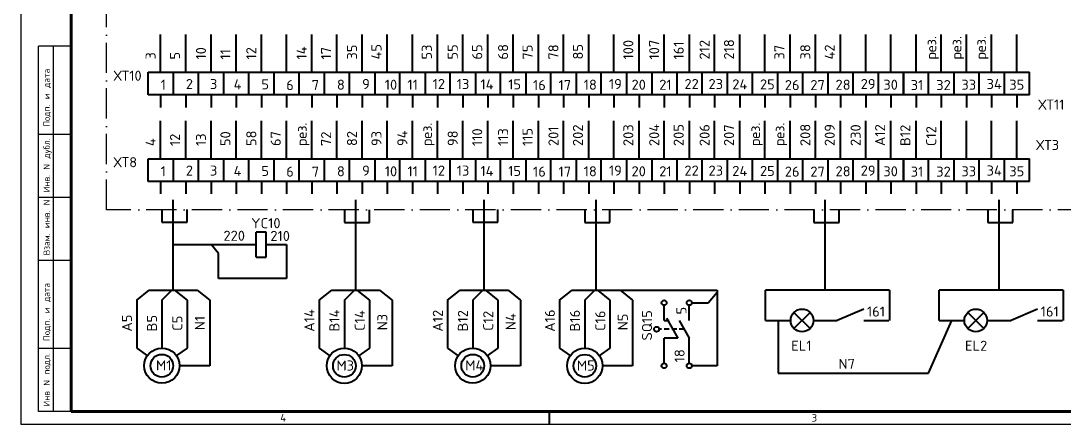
# Model space of a CAD drawing. Header units: inches. Extents: x 315 to 2853, y -243 to 836.
# Drawn here: x 1222 to 1636.3, y -4 to 156 of the extents above; entities that cross this region are included whole.
import ezdxf

# ---------------------------------------------------------------- set-up
doc = ezdxf.new("R2010")
doc.units = ezdxf.units.IN
doc.header["$MEASUREMENT"] = 0
doc.linetypes.add('ACAD_ISO10W100', pattern=[18, 12, -3, 0, -3])
doc.layers.get('0').update_dxf_attribs({"lineweight": 40})
for name, color, linetype, lineweight in [('СЛОЙ1', 3, 'Continuous', 30), ('Слой2', 4, 'ACAD_ISO10W100', 25), ('Слой3', 6, 'Continuous', 60)]:
    doc.layers.add(name, color=color, linetype=linetype, lineweight=lineweight)
doc.styles.get("Standard").update_dxf_attribs({"font": 'txt.shx', "height": 4})

msp = doc.modelspace()

# ---------------------------------------------------------------- linework, layer by layer
for p, q in [((1277.51, 135.65), (1277.51, 150.65)), ((1287.51, 135.65), (1287.51, 150.65)), ((1297.51, 135.65), (1297.51, 150.65)), ((1307.51, 135.65), (1307.51, 150.65)), ((1317.51, 135.65), (1317.51, 150.65)), ((1327.51, 135.65), (1327.51, 150.65)), ((1337.51, 135.65), (1337.51, 150.65)), ((1347.51, 135.65), (1347.51, 150.65)), ((1357.51, 135.65), (1357.51, 150.65)), ((1367.51, 135.65), (1367.51, 150.65)), ((1377.51, 135.65), (1377.51, 150.65)), ((1387.51, 135.65), (1387.51, 150.65)), ((1397.51, 135.65), (1397.51, 150.65)), ((1407.51, 135.65), (1407.51, 150.65)), ((1417.51, 135.65), (1417.51, 150.65)), ((1427.51, 135.65), (1427.51, 150.65)), ((1437.51, 135.65), (1437.51, 150.65)), ((1447.51, 135.65), (1447.51, 150.65)), ((1457.51, 135.65), (1457.51, 150.65)), ((1467.51, 135.65), (1467.51, 150.65)), ((1477.51, 135.65), (1477.51, 150.65)), ((1487.51, 135.65), (1487.51, 150.65)), ((1497.51, 135.65), (1497.51, 150.65)), ((1507.51, 135.65), (1507.51, 150.65)), ((1517.51, 135.65), (1517.51, 150.65)), ((1527.51, 135.65), (1527.51, 150.65)), ((1537.51, 135.65), (1537.51, 150.65)), ((1547.51, 135.65), (1547.51, 150.65)), ((1557.51, 135.65), (1557.51, 150.65)), ((1567.51, 135.65), (1567.51, 150.65)), ((1577.51, 135.65), (1577.51, 150.65)), ((1587.51, 135.65), (1587.51, 150.65)), ((1597.51, 135.65), (1597.51, 150.65)), ((1607.51, 135.65), (1607.51, 150.65)), ((1617.51, 135.65), (1617.51, 150.65)), ((1272.51, 135.65), (1372.51, 135.65)), ((1272.51, 126.65), (1272.51, 135.65)), ((1282.51, 135.65), (1282.51, 126.65)), ((1292.51, 126.65), (1292.51, 135.65)), ((1302.51, 135.65), (1302.51, 126.65)), ((1312.51, 126.65), (1312.51, 135.65)), ((1322.51, 135.65), (1322.51, 126.65)), ((1332.51, 126.65), (1332.51, 135.65)), ((1342.51, 135.65), (1342.51, 126.65)), ((1352.51, 126.65), (1352.51, 135.65)), ((1362.51, 135.65), (1362.51, 126.65)), ((1372.51, 135.65), (1472.51, 135.65)), ((1372.51, 126.65), (1372.51, 135.65)), ((1382.51, 135.65), (1382.51, 126.65)), ((1392.51, 126.65), (1392.51, 135.65)), ((1402.51, 135.65), (1402.51, 126.65)), ((1412.51, 126.65), (1412.51, 135.65)), ((1422.51, 135.65), (1422.51, 126.65)), ((1432.51, 126.65), (1432.51, 135.65)), ((1442.51, 135.65), (1442.51, 126.65)), ((1452.51, 126.65), (1452.51, 135.65)), ((1462.51, 135.65), (1462.51, 126.65)), ((1472.51, 135.65), (1572.51, 135.65)), ((1472.51, 135.65), (1472.51, 126.65)), ((1482.51, 135.65), (1482.51, 126.65)), ((1492.51, 126.65), (1492.51, 135.65)), ((1502.51, 135.65), (1502.51, 126.65)), ((1512.51, 126.65), (1512.51, 135.65)), ((1522.51, 135.65), (1522.51, 126.65)), ((1522.51, 135.65), (1622.51, 135.65)), ((1532.51, 126.65), (1532.51, 135.65)), ((1542.51, 135.65), (1542.51, 126.65)), ((1552.51, 126.65), (1552.51, 135.65)), ((1562.51, 135.65), (1562.51, 126.65)), ((1572.51, 126.65), (1572.51, 135.65)), ((1572.51, 135.65), (1572.51, 126.65)), ((1582.51, 126.65), (1582.51, 135.65)), ((1592.51, 135.65), (1592.51, 126.65)), ((1602.51, 126.65), (1602.51, 135.65)), ((1612.51, 135.65), (1612.51, 126.65)), ((1622.51, 126.65), (1622.51, 135.65)), ((1372.51, 126.65), (1272.51, 126.65)), ((1277.51, 126.65), (1277.51, 121.65)), ((1287.51, 126.65), (1287.51, 121.65)), ((1297.51, 126.65), (1297.51, 121.65)), ((1307.51, 126.65), (1307.51, 121.65)), ((1317.51, 126.65), (1317.51, 121.65)), ((1327.51, 126.65), (1327.51, 121.65)), ((1337.51, 126.65), (1337.51, 121.65)), ((1347.51, 126.65), (1347.51, 121.65)), ((1357.51, 126.65), (1357.51, 121.65)), ((1367.51, 126.65), (1367.51, 121.65)), ((1472.51, 126.65), (1372.51, 126.65)), ((1377.51, 126.65), (1377.51, 121.65)), ((1387.51, 126.65), (1387.51, 121.65)), ((1397.51, 126.65), (1397.51, 121.65)), ((1407.51, 126.65), (1407.51, 121.65)), ((1417.51, 126.65), (1417.51, 121.65)), ((1427.51, 126.65), (1427.51, 121.65)), ((1437.51, 126.65), (1437.51, 121.65)), ((1447.51, 126.65), (1447.51, 121.65)), ((1457.51, 126.65), (1457.51, 121.65)), ((1467.51, 126.65), (1467.51, 121.65)), ((1572.51, 126.65), (1472.51, 126.65)), ((1477.51, 126.65), (1477.51, 121.65)), ((1477.51, 126.65), (1477.51, 121.65)), ((1487.51, 126.65), (1487.51, 121.65)), ((1497.51, 126.65), (1497.51, 121.65)), ((1507.51, 126.65), (1507.51, 121.65)), ((1517.51, 126.65), (1517.51, 121.65)), ((1622.51, 126.65), (1522.51, 126.65)), ((1527.51, 126.65), (1527.51, 121.65)), ((1527.51, 126.65), (1527.51, 121.65)), ((1537.51, 126.65), (1537.51, 121.65)), ((1547.51, 126.65), (1547.51, 121.65)), ((1557.51, 126.65), (1557.51, 121.65)), ((1567.51, 126.65), (1567.51, 121.65)), ((1567.51, 126.65), (1567.51, 121.65)), ((1577.51, 126.65), (1577.51, 121.65)), ((1577.51, 126.65), (1577.51, 121.65)), ((1587.51, 126.65), (1587.51, 121.65)), ((1597.51, 126.65), (1597.51, 121.65)), ((1607.51, 126.65), (1607.51, 121.65)), ((1617.51, 126.65), (1617.51, 121.65)), ((1617.51, 126.65), (1617.51, 121.65)), ((1277.51, 101.31), (1277.51, 116.31)), ((1287.51, 101.31), (1287.51, 116.31)), ((1297.51, 101.31), (1297.51, 116.31)), ((1307.51, 101.31), (1307.51, 116.31)), ((1317.51, 101.31), (1317.51, 116.31)), ((1327.51, 101.31), (1327.51, 116.31)), ((1337.51, 101.31), (1337.51, 116.31)), ((1347.51, 101.31), (1347.51, 116.31)), ((1357.51, 101.31), (1357.51, 116.31)), ((1367.51, 101.31), (1367.51, 116.31)), ((1377.51, 101.31), (1377.51, 116.31)), ((1387.51, 101.31), (1387.51, 116.31)), ((1397.51, 101.31), (1397.51, 116.31)), ((1407.51, 101.31), (1407.51, 116.31)), ((1417.51, 101.31), (1417.51, 116.31)), ((1427.51, 101.31), (1427.51, 116.31)), ((1437.51, 101.31), (1437.51, 116.31)), ((1447.51, 101.31), (1447.51, 116.31)), ((1457.51, 101.31), (1457.51, 116.31)), ((1467.51, 101.31), (1467.51, 116.31)), ((1477.51, 101.31), (1477.51, 116.31)), ((1487.51, 101.31), (1487.51, 116.31)), ((1497.51, 101.31), (1497.51, 116.31)), ((1507.51, 101.31), (1507.51, 116.31)), ((1517.51, 101.31), (1517.51, 116.31)), ((1527.51, 101.31), (1527.51, 116.31)), ((1537.51, 101.31), (1537.51, 116.31)), ((1547.51, 101.31), (1547.51, 116.31)), ((1557.51, 101.31), (1557.51, 116.31)), ((1567.51, 101.31), (1567.51, 116.31)), ((1577.51, 101.31), (1577.51, 116.31)), ((1587.51, 101.31), (1587.51, 116.31)), ((1597.51, 101.31), (1597.51, 116.31)), ((1607.51, 101.31), (1607.51, 116.31)), ((1617.51, 101.31), (1617.51, 116.31)), ((1272.51, 101.31), (1372.51, 101.31)), ((1272.51, 92.31), (1272.51, 101.31)), ((1282.51, 101.31), (1282.51, 92.31)), ((1292.51, 92.31), (1292.51, 101.31)), ((1302.51, 101.31), (1302.51, 92.31)), ((1312.51, 92.31), (1312.51, 101.31)), ((1322.51, 101.31), (1322.51, 92.31)), ((1332.51, 92.31), (1332.51, 101.31)), ((1342.51, 101.31), (1342.51, 92.31)), ((1352.51, 92.31), (1352.51, 101.31)), ((1362.51, 101.31), (1362.51, 92.31)), ((1372.51, 101.31), (1472.51, 101.31)), ((1372.51, 92.31), (1372.51, 101.31)), ((1382.51, 101.31), (1382.51, 92.31)), ((1392.51, 92.31), (1392.51, 101.31)), ((1402.51, 101.31), (1402.51, 92.31)), ((1412.51, 92.31), (1412.51, 101.31)), ((1422.51, 101.31), (1422.51, 92.31)), ((1432.51, 92.31), (1432.51, 101.31)), ((1442.51, 101.31), (1442.51, 92.31)), ((1452.51, 92.31), (1452.51, 101.31)), ((1462.51, 101.31), (1462.51, 92.31)), ((1472.51, 101.31), (1572.51, 101.31)), ((1472.51, 101.31), (1472.51, 92.31)), ((1482.51, 101.31), (1482.51, 92.31)), ((1492.51, 92.31), (1492.51, 101.31)), ((1502.51, 101.31), (1502.51, 92.31)), ((1512.51, 92.31), (1512.51, 101.31)), ((1522.51, 101.31), (1522.51, 92.31)), ((1522.51, 101.31), (1622.51, 101.31)), ((1532.51, 92.31), (1532.51, 101.31)), ((1542.51, 101.31), (1542.51, 92.31)), ((1552.51, 92.31), (1552.51, 101.31)), ((1562.51, 101.31), (1562.51, 92.31)), ((1572.51, 92.31), (1572.51, 101.31)), ((1572.51, 101.31), (1572.51, 92.31)), ((1582.51, 92.31), (1582.51, 101.31)), ((1592.51, 101.31), (1592.51, 92.31)), ((1602.51, 92.31), (1602.51, 101.31)), ((1612.51, 101.31), (1612.51, 92.31)), ((1622.51, 92.31), (1622.51, 101.31)), ((1372.51, 92.31), (1272.51, 92.31)), ((1277.51, 92.31), (1277.51, 87.31)), ((1287.51, 92.31), (1287.51, 87.31)), ((1297.51, 92.31), (1297.51, 87.31)), ((1307.51, 92.31), (1307.51, 87.31)), ((1317.51, 92.31), (1317.51, 87.31)), ((1327.51, 92.31), (1327.51, 87.31)), ((1337.51, 92.31), (1337.51, 87.31)), ((1347.51, 92.31), (1347.51, 87.31)), ((1357.51, 92.31), (1357.51, 87.31)), ((1367.51, 92.31), (1367.51, 87.31)), ((1472.51, 92.31), (1372.51, 92.31)), ((1377.51, 92.31), (1377.51, 87.31)), ((1387.51, 92.31), (1387.51, 87.31)), ((1397.51, 92.31), (1397.51, 87.31)), ((1407.51, 92.31), (1407.51, 87.31)), ((1417.51, 92.31), (1417.51, 87.31)), ((1427.51, 92.31), (1427.51, 87.31)), ((1437.51, 92.31), (1437.51, 87.31)), ((1447.51, 92.31), (1447.51, 87.31)), ((1457.51, 92.31), (1457.51, 87.31)), ((1467.51, 92.31), (1467.51, 87.31)), ((1572.51, 92.31), (1472.51, 92.31)), ((1477.51, 92.31), (1477.51, 87.31)), ((1477.51, 92.31), (1477.51, 87.31)), ((1487.51, 92.31), (1487.51, 87.31)), ((1497.51, 92.31), (1497.51, 87.31)), ((1507.51, 92.31), (1507.51, 87.31)), ((1517.51, 92.31), (1517.51, 87.31)), ((1622.51, 92.31), (1522.51, 92.31)), ((1527.51, 92.31), (1527.51, 87.31)), ((1527.51, 92.31), (1527.51, 87.31)), ((1537.51, 92.31), (1537.51, 87.31)), ((1547.51, 92.31), (1547.51, 87.31)), ((1557.51, 92.31), (1557.51, 87.31)), ((1567.51, 92.31), (1567.51, 87.31)), ((1567.51, 92.31), (1567.51, 87.31)), ((1577.51, 92.31), (1577.51, 87.31)), ((1577.51, 92.31), (1577.51, 87.31)), ((1587.51, 92.31), (1587.51, 87.31)), ((1597.51, 92.31), (1597.51, 87.31)), ((1607.51, 92.31), (1607.51, 87.31)), ((1617.51, 92.31), (1617.51, 87.31)), ((1617.51, 92.31), (1617.51, 87.31)), ((1282.5, 49.15), (1282.5, 85)), ((1354.96, 49.11), (1354.96, 85)), ((1405.96, 49.15), (1405.96, 85)), ((1450.46, 49.11), (1450.46, 85)), ((1541.46, 49.11), (1541.46, 85)), ((1610.46, 49.11), (1610.46, 85)), ((1278, 81.08), (1278, 76.08)), ((1288, 76.08), (1288, 81.08)), ((1350.46, 81.04), (1350.46, 76.04)), ((1360.46, 76.04), (1360.46, 81.04)), ((1401.46, 81.08), (1401.46, 76.08)), ((1411.46, 76.08), (1411.46, 81.08)), ((1445.96, 81.04), (1445.96, 76.04)), ((1455.96, 76.04), (1455.96, 81.04)), ((1536.96, 81.04), (1536.96, 76.04)), ((1546.96, 76.04), (1546.96, 81.04)), ((1605.96, 81.04), (1605.96, 76.04)), ((1615.96, 76.04), (1615.96, 81.04)), ((1278, 76.08), (1288, 76.08)), ((1350.46, 76.04), (1360.46, 76.04)), ((1401.46, 76.08), (1411.46, 76.08)), ((1445.96, 76.04), (1455.96, 76.04)), ((1536.96, 76.04), (1546.96, 76.04)), ((1605.96, 76.04), (1615.96, 76.04)), ((1319.41, 72.2), (1315.45, 72.2)), ((1315.45, 62.23), (1315.45, 72.2)), ((1319.41, 62.23), (1319.41, 72.2)), ((1282.5, 67.21), (1315.45, 67.21)), ((1300.45, 63.71), (1297.51, 67.21)), ((1319.41, 67.21), (1327.45, 67.21)), ((1327.45, 67.21), (1327.45, 53.71)), ((1300.45, 53.71), (1300.45, 63.71)), ((1315.45, 62.23), (1319.41, 62.23)), ((1327.45, 53.71), (1300.45, 53.71)), ((1268, 45.15), (1273, 49.15)), ((1273, 49.15), (1283, 49.15)), ((1273, 49.15), (1282.5, 49.15)), ((1278, 45.15), (1282, 49.15)), ((1282, 49.15), (1292, 49.15)), ((1283, 49.15), (1288, 45.15)), ((1292, 49.15), (1297, 45.15)), ((1340.46, 45.11), (1345.46, 49.11)), ((1345.46, 49.11), (1355.46, 49.11)), ((1345.46, 49.11), (1354.96, 49.11)), ((1350.46, 45.11), (1354.46, 49.11)), ((1354.46, 49.11), (1364.46, 49.11)), ((1355.46, 49.11), (1360.46, 45.11)), ((1364.46, 49.11), (1369.46, 45.11)), ((1391.46, 45.15), (1396.46, 49.15)), ((1396.46, 49.15), (1406.46, 49.15)), ((1396.46, 49.15), (1405.96, 49.15)), ((1401.46, 45.15), (1405.46, 49.15)), ((1405.46, 49.15), (1415.46, 49.15)), ((1406.46, 49.15), (1411.46, 45.15)), ((1415.46, 49.15), (1420.46, 45.15)), ((1435.96, 45.11), (1440.96, 49.11)), ((1440.96, 49.11), (1450.96, 49.11)), ((1440.96, 49.11), (1450.46, 49.11)), ((1445.96, 45.11), (1449.96, 49.11)), ((1449.96, 49.11), (1459.96, 49.11)), ((1450.96, 49.11), (1455.96, 45.11)), ((1450.96, 49.11), (1498.46, 49.11)), ((1459.96, 49.11), (1464.96, 45.11)), ((1494.96, 44.11), (1498.46, 48.28)), ((1498.46, 49.11), (1498.46, 19.11)), ((1566.92, 49.11), (1517.71, 49.11)), ((1517.71, 37.11), (1517.71, 49.11)), ((1566.92, 49.11), (1566.92, 37.11)), ((1635.92, 49.11), (1586.71, 49.11)), ((1586.71, 37.11), (1586.71, 49.11)), ((1635.92, 49.11), (1635.92, 37.11)), ((1268, 45.15), (1268, 26.15)), ((1278, 45.15), (1278, 26.15)), ((1288, 45.15), (1288, 26.15)), ((1297, 45.15), (1297, 19.15)), ((1340.46, 45.11), (1340.46, 26.11)), ((1350.46, 45.11), (1350.46, 26.11)), ((1360.46, 45.11), (1360.46, 26.11)), ((1369.46, 45.11), (1369.46, 19.11)), ((1391.46, 45.15), (1391.46, 26.15)), ((1401.46, 45.15), (1401.46, 26.15)), ((1411.46, 45.15), (1411.46, 26.15)), ((1420.46, 45.15), (1420.46, 19.15)), ((1435.96, 45.11), (1435.96, 26.11)), ((1445.96, 45.11), (1445.96, 26.11)), ((1455.96, 45.11), (1455.96, 26.11)), ((1464.96, 45.11), (1464.96, 19.11)), ((1477.46, 37.11), (1477.46, 43.11)), ((1487.46, 37.11), (1487.46, 43.11)), ((1488.46, 44.11), (1494.96, 44.11)), ((1556.71, 41.61), (1546.21, 37.11)), ((1625.71, 41.61), (1615.21, 37.11)), ((1478.46, 37.97), (1482.96, 30.11)), ((1529.03, 40.29), (1535.39, 33.92)), ((1529.03, 33.92), (1535.39, 40.29)), ((1598.03, 40.29), (1604.39, 33.92)), ((1598.03, 33.92), (1604.39, 40.29)), ((1476.46, 33.61), (1475.46, 33.61)), ((1477.46, 37.11), (1479.46, 37.11)), ((1479.46, 33.61), (1477.46, 33.61)), ((1482.46, 33.61), (1480.46, 33.61)), ((1483.46, 37.11), (1487.46, 30.11)), ((1485.46, 33.61), (1483.46, 33.61)), ((1517.71, 37.11), (1527.71, 37.11)), ((1522.71, 37.11), (1522.71, 16.15)), ((1536.71, 37.11), (1546.21, 37.11)), ((1556.71, 37.11), (1566.71, 37.11)), ((1582.46, 16.15), (1591.71, 37.11)), ((1586.71, 37.11), (1596.71, 37.11)), ((1605.71, 37.11), (1615.21, 37.11)), ((1625.71, 37.11), (1635.71, 37.11)), ((1477.46, 20.11), (1477.46, 30.11)), ((1482.96, 30.11), (1477.46, 30.11)), ((1487.46, 20.11), (1487.46, 30.11)), ((1268, 26.15), (1272.26, 23.1)), ((1288, 26.15), (1283.83, 23.17)), ((1340.46, 26.11), (1344.72, 23.06)), ((1360.46, 26.11), (1356.29, 23.13)), ((1391.46, 26.15), (1395.72, 23.1)), ((1411.46, 26.15), (1407.29, 23.17)), ((1435.96, 26.11), (1440.22, 23.06)), ((1455.96, 26.11), (1451.79, 23.13)), ((1297, 19.15), (1285, 19.15)), ((1369.46, 19.11), (1357.46, 19.11)), ((1420.46, 19.15), (1408.46, 19.15)), ((1464.96, 19.11), (1452.96, 19.11)), ((1498.46, 19.11), (1488.46, 19.11)), ((1522.71, 16.15), (1582.46, 16.15)), ((1432, -4.05), (1432, 0.95))]:
    msp.add_line(p, q)
for centre, radius in [((1477.46, 44.11), 1), ((1487.46, 44.11), 1), ((1532.21, 37.11), 4.5), ((1601.21, 37.11), 4.5), ((1474.46, 33.61), 1), ((1278, 19.15), 7), ((1350.46, 19.11), 7), ((1401.46, 19.15), 7), ((1445.96, 19.11), 7), ((1278, 19.15), 4.5), ((1350.46, 19.11), 4.5), ((1401.46, 19.15), 4.5), ((1445.96, 19.11), 4.5), ((1477.46, 19.11), 1), ((1487.46, 19.11), 1)]:
    msp.add_circle(centre, radius)
at = {"layer": 'СЛОЙ1'}
for p, q in [((1222, 589.95), (1222, -4.05)), ((1229, 0.95), (1229, 145.95)), ((1242, 145.95), (1229, 145.95)), ((1235, 0.95), (1235, 145.95)), ((1242, 110.95), (1229, 110.95)), ((1242, 85.95), (1229, 85.95)), ((1242, 60.95), (1229, 60.95)), ((1242, 25.95), (1229, 25.95)), ((1242, 0.95), (1229, 0.95)), ((1222, -4.05), (2063, -4.05))]:
    msp.add_line(p, q, dxfattribs=at)
at = {"layer": 'Слой2'}
for p, q in [((1256, 81.04), (1256, 556.95)), ((2044, 81), (1256, 81))]:
    msp.add_line(p, q, dxfattribs=at)
at = {"layer": 'Слой3'}
for p, q in [((1242, 0.95), (1242, 584.95)), ((2058, 0.95), (1242, 0.95))]:
    msp.add_line(p, q, dxfattribs=at)

# ---------------------------------------------------------------- texts
for s, p in [('рез.', (1585.51, 140.65)), ('рез.', (1595.51, 140.65)), ('рез.', (1605.22, 140.65)), ('10', (1295.51, 140.65)), ('12', (1315.51, 140.65)), ('14', (1335.51, 140.65)), ('17', (1345.22, 140.65)), ('35', (1355.51, 140.65)), ('45', (1365.22, 140.65)), ('53', (1385.22, 140.65)), ('55', (1395.51, 140.65)), ('65', (1405.22, 140.65)), ('68', (1415.51, 140.65)), ('75', (1425.22, 140.65)), ('78', (1435.51, 140.65)), ('85', (1445.22, 140.65)), ('100', (1465.22, 140.65)), ('107', (1475.51, 140.65)), ('161', (1485.22, 140.65)), ('212', (1495.51, 140.65)), ('218', (1505.22, 140.65)), ('37', (1525.22, 140.65)), ('38', (1535.51, 140.65)), ('42', (1545.22, 140.65)), ('3', (1275.51, 140.65)), ('5', (1285.22, 140.65)), ('11', (1305.22, 140.65)), ('50', (1305.22, 106.31)), ('58', (1315.51, 106.31)), ('рез.', (1335.51, 106.31)), ('82', (1355.51, 106.31)), ('93', (1365.22, 106.31)), ('94', (1375.51, 106.31)), ('рез.', (1385.22, 106.31)), ('98', (1395.51, 106.31)), ('110', (1405.22, 106.31)), ('113', (1415.51, 106.31)), ('115', (1425.22, 106.31)), ('201', (1435.51, 106.31)), ('202', (1445.22, 106.31)), ('203', (1465.22, 106.31)), ('204', (1475.51, 106.31)), ('205', (1485.22, 106.31)), ('206', (1495.51, 106.31)), ('207', (1505.22, 106.31)), ('рез.', (1515.51, 106.31)), ('рез.', (1525.22, 106.31)), ('208', (1535.51, 106.31)), ('209', (1545.22, 106.31)), ('230', (1555.51, 106.31)), ('A12', (1565.22, 106.31)), ('B12', (1575.22, 106.31)), ('C12', (1585.51, 106.31)), ('4', (1275.51, 106.31)), ('12', (1285.22, 106.31)), ('13', (1295.51, 106.31)), ('67', (1325.22, 106.31)), ('72', (1345.22, 106.31)), ('5', (1486.34, 39.47)), ('A5', (1266.12, 32.65)), ('B5', (1276.07, 32.73)), ('C5', (1286.14, 32.98)), ('N1', (1295.09, 33.23)), ('A14', (1338.58, 32.61)), ('B14', (1348.53, 32.69)), ('C14', (1358.6, 32.94)), ('N3', (1367.55, 33.19)), ('A12', (1389.58, 32.65)), ('B12', (1399.53, 32.73)), ('C12', (1409.6, 32.98)), ('N4', (1418.55, 33.23)), ('A16', (1434.08, 32.61)), ('B16', (1444.03, 32.69)), ('C16', (1454.1, 32.94)), ('N5', (1463.05, 33.19)), ('SQ15', (1472.64, 29.14)), ('18', (1485.59, 20.46))]:
    msp.add_text(s, height=4, rotation=90).set_placement(p)
for s, height, p in [('ХТ10', 4, (1258.84, 132.24)), ('1', 4, (1277.51, 128.65)), ('2', 4, (1287.51, 128.94)), ('3', 4, (1297.08, 128.93)), ('4', 4, (1306.51, 128.8)), ('5', 4, (1317.51, 128.79)), ('8', 4, (1347.51, 128.65)), ('9', 4, (1357.51, 128.94)), ('10', 4, (1366.51, 128.66)), ('11', 4, (1375.51, 128.65)), ('12', 4, (1385.51, 128.94)), ('13', 4, (1395.08, 128.93)), ('14', 4, (1404.51, 128.8)), ('15', 4, (1415.51, 128.79)), ('18', 4, (1445.51, 128.65)), ('19', 4, (1455.51, 128.94)), ('20', 4, (1464.51, 128.66)), ('21', 4, (1475.51, 128.65)), ('22', 4, (1485.51, 128.94)), ('23', 4, (1495.08, 128.93)), ('24', 4, (1504.51, 128.8)), ('25', 4, (1515.51, 128.79)), ('28', 4, (1545.51, 128.65)), ('29', 4, (1555.51, 128.94)), ('30', 4, (1564.51, 128.66)), ('33', 4, (1595.51, 128.65)), ('34', 4, (1605.51, 128.94)), ('35', 4, (1614.51, 128.66)), ('6', 4, (1327.37, 128.51)), ('7', 4, (1337.51, 128.52)), ('16', 4, (1425.37, 128.51)), ('17', 4, (1435.51, 128.52)), ('26', 4, (1525.37, 128.51)), ('27', 4, (1535.51, 128.52)), ('31', 4, (1575.37, 128.51)), ('32', 4, (1585.51, 128.52)), ('ХТ11', 4, (1626.06, 120.78)), ('ХТ3', 4, (1625.19, 104.75)), ('ХТ8', 4, (1258.84, 97.9)), ('1', 4, (1277.51, 94.31)), ('2', 4, (1287.51, 94.59)), ('3', 4, (1297.08, 94.58)), ('4', 4, (1306.51, 94.46)), ('5', 4, (1317.51, 94.45)), ('6', 4, (1327.37, 94.17)), ('7', 4, (1337.51, 94.17)), ('8', 4, (1347.51, 94.31)), ('9', 4, (1357.51, 94.59)), ('10', 4, (1366.51, 94.31)), ('11', 4, (1375.51, 94.31)), ('12', 4, (1385.51, 94.59)), ('13', 4, (1395.08, 94.58)), ('14', 4, (1404.51, 94.46)), ('15', 4, (1415.51, 94.45)), ('16', 4, (1425.37, 94.17)), ('17', 4, (1435.51, 94.17)), ('18', 4, (1445.51, 94.31)), ('19', 4, (1455.51, 94.59)), ('20', 4, (1464.51, 94.31)), ('21', 4, (1475.51, 94.31)), ('22', 4, (1485.51, 94.59)), ('23', 4, (1495.08, 94.58)), ('24', 4, (1504.51, 94.46)), ('25', 4, (1515.51, 94.45)), ('26', 4, (1525.37, 94.17)), ('27', 4, (1535.51, 94.17)), ('28', 4, (1545.51, 94.31)), ('29', 4, (1555.51, 94.59)), ('30', 4, (1564.51, 94.31)), ('31', 4, (1575.37, 94.17)), ('32', 4, (1585.51, 94.17)), ('33', 4, (1595.51, 94.31)), ('34', 4, (1605.51, 94.59)), ('35', 4, (1614.51, 94.31)), ('YC10', 4, (1313.45, 73.71)), ('220', 4, (1302.45, 68.71)), ('210', 4, (1321.07, 68.65)), ('161', 4, (1557.98, 38.64)), ('161', 4, (1626.98, 38.64)), ('EL1', 4, (1527.94, 25.06)), ('EL2', 4, (1596.94, 25.06)), ('M1', 4, (1275.66, 17.25)), ('M3', 4, (1347.31, 17.21)), ('M4', 4, (1398.47, 17.25)), ('M5', 4, (1442.81, 17.21)), ('N7', 4, (1546.73, 17.86)), ('4', 3, (1325, -3.05)), ('3', 3, (1536, -3.05))]:
    msp.add_text(s, height=height).set_placement(p)
at = {"layer": 'СЛОЙ1'}
for s, p in [('Подп. и дата', (1233.5, 113.95)), ('Инв. N дубл.', (1233.5, 87.95)), ('Взам. инв. N', (1233.5, 62.95)), ('Подп. и дата', (1233.5, 28.95)), ('Инв N подл.', (1233.5, 2.95))]:
    msp.add_text(s, height=2.5, rotation=90, dxfattribs=at).set_placement(p)

doc.saveas('drawing.dxf')
